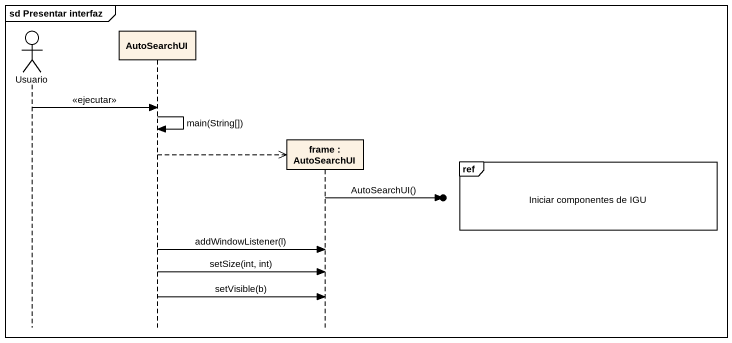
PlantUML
@startuml
mainframe sd Presentar interfaz
hide footbox
actor Usuario
participant AutoSearchUI
participant "frame : AutoSearchUI" as frame_

Usuario -> AutoSearchUI : <<ejecutar>>
AutoSearchUI -> AutoSearchUI : main(String[])
AutoSearchUI -->> frame_ **
ref over frame_ : Iniciar componentes de IGU
frame_ ->o] : AutoSearchUI()
AutoSearchUI -> frame_ : addWindowListener(l)
AutoSearchUI -> frame_ : setSize(int, int)
AutoSearchUI -> frame_ : setVisible(b)
@enduml
